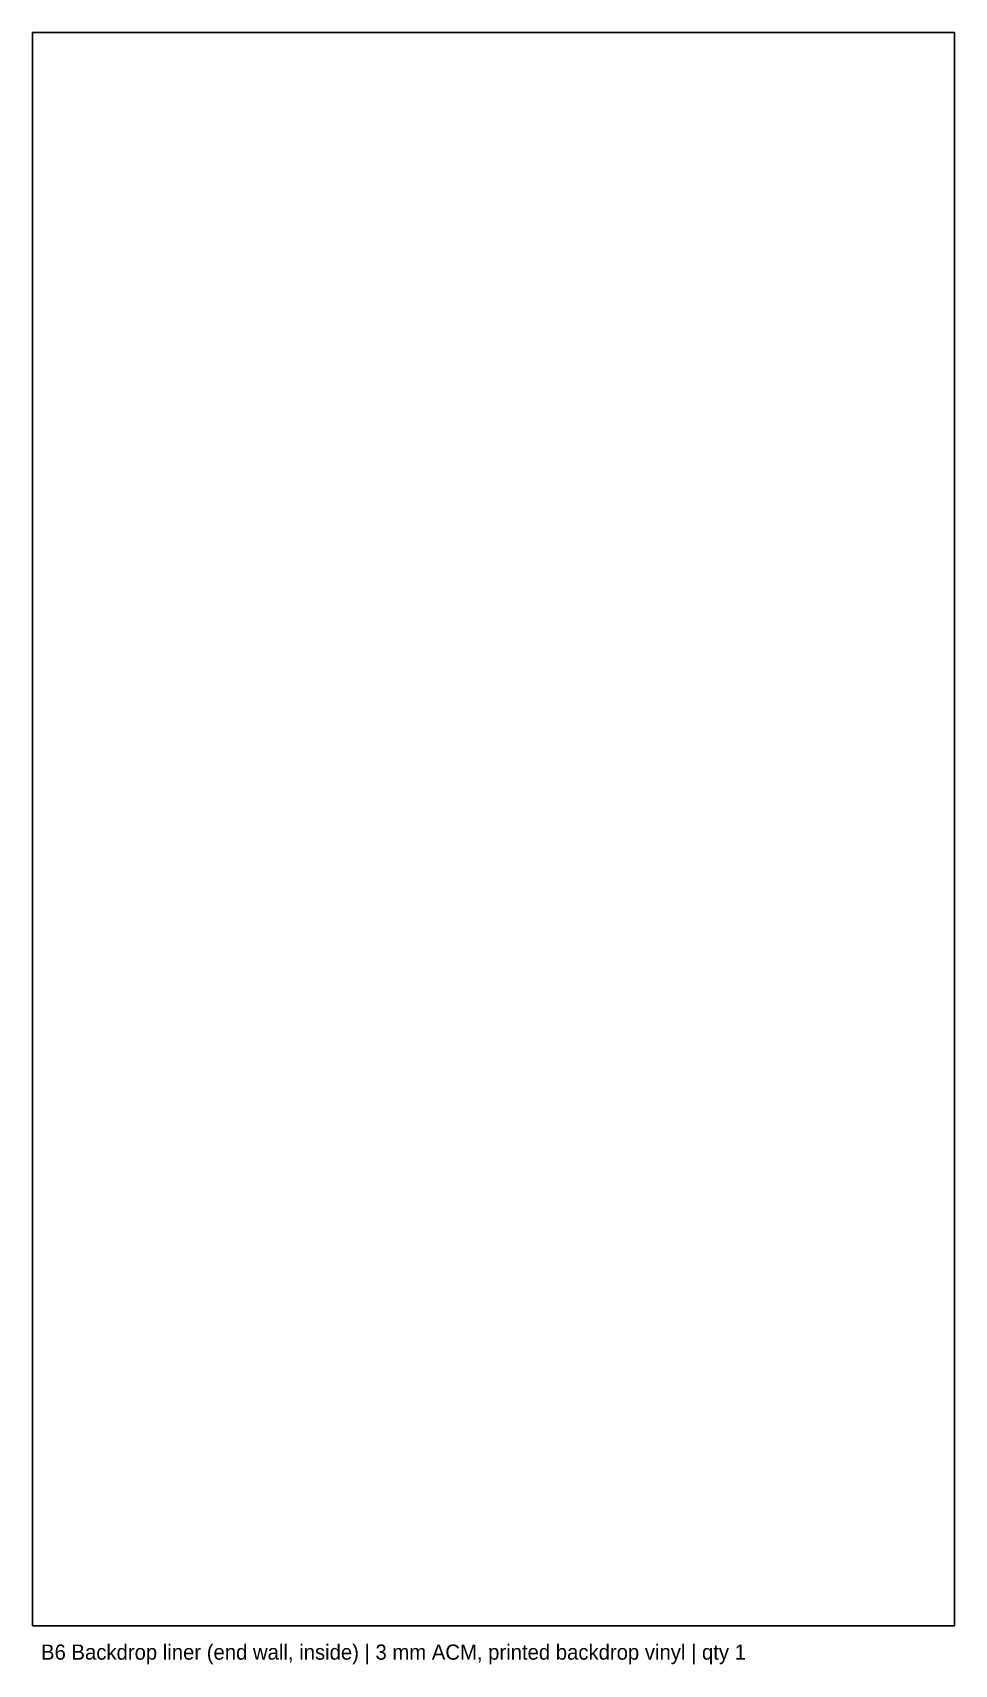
# Model space of a CAD drawing. Header units: millimetres. Extents: x 0 to 1094, y -46 to 1890.
import ezdxf

# ---------------------------------------------------------------- set-up
doc = ezdxf.new("R2010")
doc.units = ezdxf.units.MM
doc.layers.add('OUTLINE', color=7, linetype='Continuous')
doc.layers.add('TEXT', color=5, linetype='Continuous')

msp = doc.modelspace()

# ---------------------------------------------------------------- linework, layer by layer
at = {"layer": 'OUTLINE'}
msp.add_lwpolyline([(0, 0), (1094, 0), (1094, 1890), (0, 1890)], close=True, dxfattribs=at)

# ---------------------------------------------------------------- texts
at = {"layer": 'TEXT'}
msp.add_text('B6 Backdrop liner (end wall, inside) | 3 mm ACM, printed backdrop vinyl | qty 1', height=18, dxfattribs=at).set_placement((10, -40))

doc.saveas('drawing.dxf')
